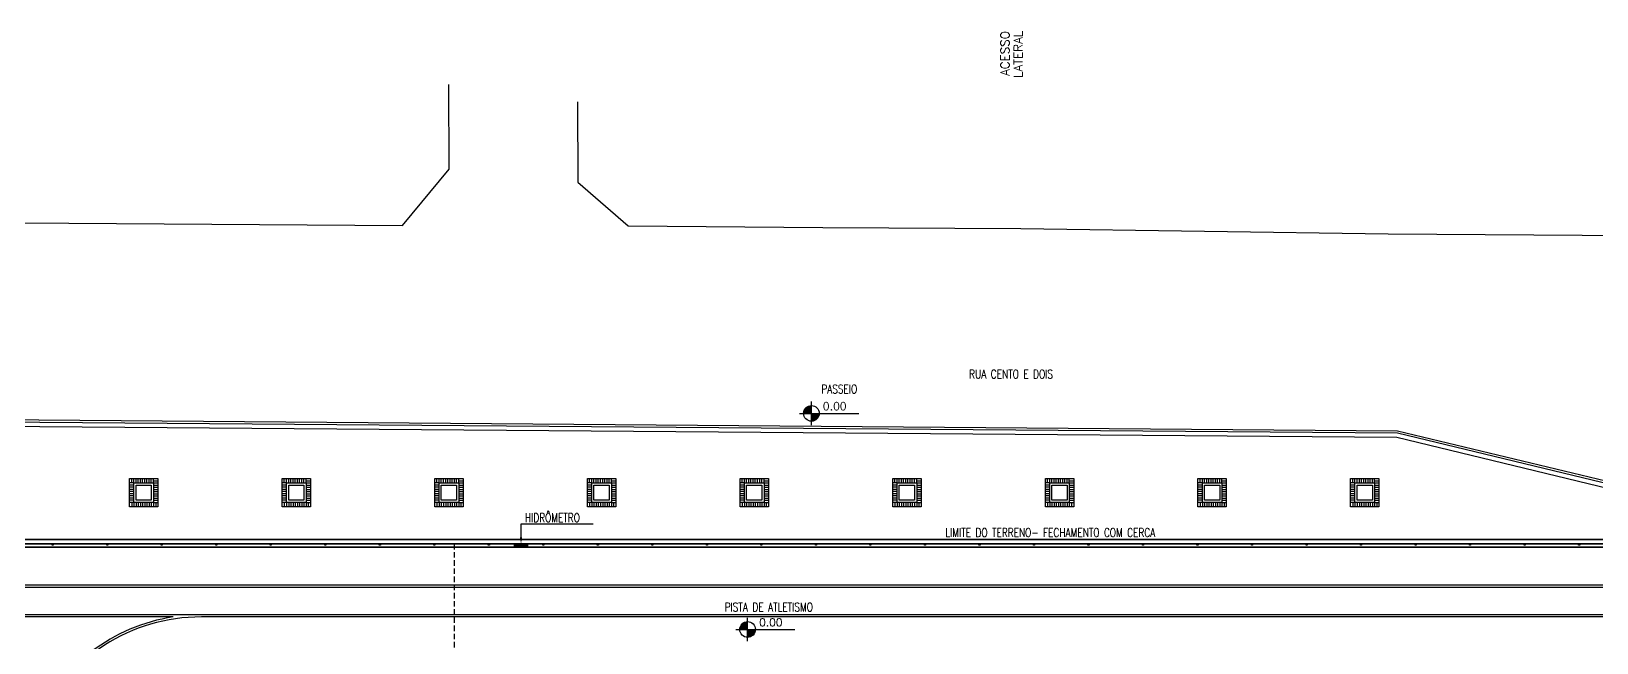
# Model space of a CAD drawing. Header units: inches. Extents: x 542650 to 544515, y 9574150 to 9574595.
# Drawn here: x 542768.4 to 542840.2, y 9574260.1 to 9574288.1 of the extents above; entities that cross this region are included whole.
import ezdxf
from ezdxf.enums import TextEntityAlignment as Align

# ---------------------------------------------------------------- set-up
doc = ezdxf.new("R2010")
doc.units = ezdxf.units.IN
doc.header["$MEASUREMENT"] = 0
doc.linetypes.add('CONTINUO', pattern=[0])
doc.linetypes.add('HIDDEN', pattern=[0.375, 0.25, -0.125])
doc.layers.add('I-ARQ', color=8, linetype='Continuous')
doc.layers.add('I-NORMO_ARQ', color=8, linetype='Continuous')
doc.styles.add('ROMANS', font='romans', dxfattribs={"height": 0.2})

msp = doc.modelspace()

# ---------------------------------------------------------------- hatches: boundary and pattern name
at = {"layer": 'I-ARQ'}
h = msp.add_hatch(color=256, dxfattribs=at)
h.paths.add_polyline_path([(542804.54, 9574270.621), (542804.18, 9574270.621), (542804.18, 9574270.261, 0.414214)])
h.paths.add_polyline_path([(542804.18, 9574270.981, 0.414214), (542803.82, 9574270.621), (542804.18, 9574270.621)])
h = msp.add_hatch(color=256, dxfattribs=at)
h.paths.add_polyline_path([(542801.612, 9574260.708), (542801.252, 9574260.708), (542801.252, 9574260.348, 0.414214)])
h.paths.add_polyline_path([(542801.252, 9574261.068, 0.414214), (542800.892, 9574260.708), (542801.252, 9574260.708)])

# ---------------------------------------------------------------- linework, layer by layer
at = {"layer": 'I-ARQ', "linetype": 'CONTINUO'}
for p, q in [((542787.566, 9574281.819), (542787.545, 9574285.708)), ((542793.445, 9574284.912), (542793.465, 9574281.233)), ((542785.432, 9574279.244), (542787.566, 9574281.819)), ((542793.465, 9574281.233), (542795.779, 9574279.22)), ((542767.946, 9574279.359), (542785.432, 9574279.244)), ((542795.779, 9574279.22), (542804.698, 9574279.145)), ((542804.698, 9574279.145), (542813.787, 9574279.109)), ((542813.787, 9574279.109), (542830.622, 9574278.856)), ((542830.622, 9574278.856), (542874.465, 9574278.576)), ((542831.052, 9574269.724), (542843.753, 9574266.659)), ((542831.064, 9574269.824), (542843.765, 9574266.759)), ((542831.027, 9574269.525), (542843.729, 9574266.459))]:
    msp.add_line(p, q, dxfattribs=at)
at = {"layer": 'I-ARQ'}
for p, q in [((542804.18, 9574270.081), (542804.18, 9574271.161)), ((542754.857, 9574270.327), (542831.052, 9574269.724)), ((542754.941, 9574270.427), (542831.064, 9574269.824)), ((542803.64, 9574270.621), (542806.353, 9574270.621)), ((542754.688, 9574270.129), (542831.027, 9574269.525)), ((542772.907, 9574266.333), (542772.907, 9574267.633)), ((542772.907, 9574267.633), (542774.207, 9574267.633)), ((542773.107, 9574267.433), (542772.907, 9574267.433)), ((542773.107, 9574267.433), (542772.907, 9574267.433)), ((542773.007, 9574267.433), (542773.007, 9574267.633)), ((542773.107, 9574267.433), (542773.107, 9574267.633)), ((542773.107, 9574267.433), (542773.107, 9574267.633)), ((542773.107, 9574266.533), (542773.107, 9574267.433)), ((542773.107, 9574267.433), (542774.007, 9574267.433)), ((542773.207, 9574267.433), (542773.207, 9574267.633)), ((542773.307, 9574267.433), (542773.307, 9574267.633)), ((542773.407, 9574267.433), (542773.407, 9574267.633)), ((542773.507, 9574267.433), (542773.507, 9574267.633)), ((542773.607, 9574267.433), (542773.607, 9574267.633)), ((542773.707, 9574267.433), (542773.707, 9574267.633)), ((542773.807, 9574267.433), (542773.807, 9574267.633)), ((542773.907, 9574267.433), (542773.907, 9574267.633)), ((542774.007, 9574267.433), (542774.007, 9574267.633)), ((542774.007, 9574267.433), (542774.007, 9574267.633)), ((542774.007, 9574267.533), (542774.207, 9574267.533)), ((542774.007, 9574267.433), (542774.207, 9574267.433)), ((542774.007, 9574267.433), (542774.207, 9574267.433)), ((542774.007, 9574267.433), (542774.007, 9574266.533)), ((542774.207, 9574267.633), (542774.207, 9574266.333)), ((542779.907, 9574266.333), (542779.907, 9574267.633)), ((542779.907, 9574267.633), (542781.207, 9574267.633)), ((542780.107, 9574267.433), (542779.907, 9574267.433)), ((542780.107, 9574267.433), (542779.907, 9574267.433)), ((542780.007, 9574267.433), (542780.007, 9574267.633)), ((542780.107, 9574267.433), (542780.107, 9574267.633)), ((542780.107, 9574267.433), (542780.107, 9574267.633)), ((542780.107, 9574266.533), (542780.107, 9574267.433)), ((542780.107, 9574267.433), (542781.007, 9574267.433)), ((542780.207, 9574267.433), (542780.207, 9574267.633)), ((542780.307, 9574267.433), (542780.307, 9574267.633)), ((542780.407, 9574267.433), (542780.407, 9574267.633)), ((542780.507, 9574267.433), (542780.507, 9574267.633)), ((542780.607, 9574267.433), (542780.607, 9574267.633)), ((542780.707, 9574267.433), (542780.707, 9574267.633)), ((542780.807, 9574267.433), (542780.807, 9574267.633)), ((542780.907, 9574267.433), (542780.907, 9574267.633)), ((542781.007, 9574267.433), (542781.007, 9574267.633)), ((542781.007, 9574267.433), (542781.007, 9574267.633)), ((542781.007, 9574267.533), (542781.207, 9574267.533)), ((542781.007, 9574267.433), (542781.207, 9574267.433)), ((542781.007, 9574267.433), (542781.207, 9574267.433)), ((542781.007, 9574267.433), (542781.007, 9574266.533)), ((542781.207, 9574267.633), (542781.207, 9574266.333)), ((542786.907, 9574266.333), (542786.907, 9574267.633)), ((542786.907, 9574267.633), (542788.207, 9574267.633)), ((542787.107, 9574267.433), (542786.907, 9574267.433)), ((542787.107, 9574267.433), (542786.907, 9574267.433)), ((542787.007, 9574267.433), (542787.007, 9574267.633)), ((542787.107, 9574267.433), (542787.107, 9574267.633)), ((542787.107, 9574267.433), (542787.107, 9574267.633)), ((542787.107, 9574266.533), (542787.107, 9574267.433)), ((542787.107, 9574267.433), (542788.007, 9574267.433)), ((542787.207, 9574267.433), (542787.207, 9574267.633)), ((542787.307, 9574267.433), (542787.307, 9574267.633)), ((542787.407, 9574267.433), (542787.407, 9574267.633)), ((542787.507, 9574267.433), (542787.507, 9574267.633)), ((542787.607, 9574267.433), (542787.607, 9574267.633)), ((542787.707, 9574267.433), (542787.707, 9574267.633)), ((542787.807, 9574267.433), (542787.807, 9574267.633)), ((542787.907, 9574267.433), (542787.907, 9574267.633)), ((542788.007, 9574267.433), (542788.007, 9574267.633)), ((542788.007, 9574267.433), (542788.007, 9574267.633)), ((542788.007, 9574267.533), (542788.207, 9574267.533)), ((542788.007, 9574267.433), (542788.207, 9574267.433)), ((542788.007, 9574267.433), (542788.207, 9574267.433)), ((542788.007, 9574267.433), (542788.007, 9574266.533)), ((542788.207, 9574267.633), (542788.207, 9574266.333)), ((542793.907, 9574266.333), (542793.907, 9574267.633)), ((542793.907, 9574267.633), (542795.207, 9574267.633)), ((542794.107, 9574267.433), (542793.907, 9574267.433)), ((542794.107, 9574267.433), (542793.907, 9574267.433)), ((542794.007, 9574267.433), (542794.007, 9574267.633)), ((542794.107, 9574267.433), (542794.107, 9574267.633)), ((542794.107, 9574267.433), (542794.107, 9574267.633)), ((542794.107, 9574266.533), (542794.107, 9574267.433)), ((542794.107, 9574267.433), (542795.007, 9574267.433)), ((542794.207, 9574267.433), (542794.207, 9574267.633)), ((542794.307, 9574267.433), (542794.307, 9574267.633)), ((542794.407, 9574267.433), (542794.407, 9574267.633)), ((542794.507, 9574267.433), (542794.507, 9574267.633)), ((542794.607, 9574267.433), (542794.607, 9574267.633)), ((542794.707, 9574267.433), (542794.707, 9574267.633)), ((542794.807, 9574267.433), (542794.807, 9574267.633)), ((542794.907, 9574267.433), (542794.907, 9574267.633)), ((542795.007, 9574267.433), (542795.007, 9574267.633)), ((542795.007, 9574267.433), (542795.007, 9574267.633)), ((542795.007, 9574267.533), (542795.207, 9574267.533)), ((542795.007, 9574267.433), (542795.207, 9574267.433)), ((542795.007, 9574267.433), (542795.207, 9574267.433)), ((542795.007, 9574267.433), (542795.007, 9574266.533)), ((542795.207, 9574267.633), (542795.207, 9574266.333)), ((542800.907, 9574266.333), (542800.907, 9574267.633)), ((542800.907, 9574267.633), (542802.207, 9574267.633)), ((542801.107, 9574267.433), (542800.907, 9574267.433)), ((542801.107, 9574267.433), (542800.907, 9574267.433)), ((542801.007, 9574267.433), (542801.007, 9574267.633)), ((542801.107, 9574267.433), (542801.107, 9574267.633)), ((542801.107, 9574267.433), (542801.107, 9574267.633)), ((542801.107, 9574266.533), (542801.107, 9574267.433)), ((542801.107, 9574267.433), (542802.007, 9574267.433)), ((542801.207, 9574267.433), (542801.207, 9574267.633)), ((542801.307, 9574267.433), (542801.307, 9574267.633)), ((542801.407, 9574267.433), (542801.407, 9574267.633)), ((542801.507, 9574267.433), (542801.507, 9574267.633)), ((542801.607, 9574267.433), (542801.607, 9574267.633)), ((542801.707, 9574267.433), (542801.707, 9574267.633)), ((542801.807, 9574267.433), (542801.807, 9574267.633)), ((542801.907, 9574267.433), (542801.907, 9574267.633)), ((542802.007, 9574267.433), (542802.007, 9574267.633)), ((542802.007, 9574267.433), (542802.007, 9574267.633)), ((542802.007, 9574267.533), (542802.207, 9574267.533)), ((542802.007, 9574267.433), (542802.207, 9574267.433)), ((542802.007, 9574267.433), (542802.207, 9574267.433)), ((542802.007, 9574267.433), (542802.007, 9574266.533)), ((542802.207, 9574267.633), (542802.207, 9574266.333)), ((542807.907, 9574266.333), (542807.907, 9574267.633)), ((542807.907, 9574267.633), (542809.207, 9574267.633)), ((542808.107, 9574267.433), (542807.907, 9574267.433)), ((542808.107, 9574267.433), (542807.907, 9574267.433)), ((542808.007, 9574267.433), (542808.007, 9574267.633)), ((542808.107, 9574267.433), (542808.107, 9574267.633)), ((542808.107, 9574267.433), (542808.107, 9574267.633)), ((542808.107, 9574266.533), (542808.107, 9574267.433)), ((542808.107, 9574267.433), (542809.007, 9574267.433)), ((542808.207, 9574267.433), (542808.207, 9574267.633)), ((542808.307, 9574267.433), (542808.307, 9574267.633)), ((542808.407, 9574267.433), (542808.407, 9574267.633)), ((542808.507, 9574267.433), (542808.507, 9574267.633)), ((542808.607, 9574267.433), (542808.607, 9574267.633)), ((542808.707, 9574267.433), (542808.707, 9574267.633)), ((542808.807, 9574267.433), (542808.807, 9574267.633)), ((542808.907, 9574267.433), (542808.907, 9574267.633)), ((542809.007, 9574267.433), (542809.007, 9574267.633)), ((542809.007, 9574267.433), (542809.007, 9574267.633)), ((542809.007, 9574267.533), (542809.207, 9574267.533)), ((542809.007, 9574267.433), (542809.207, 9574267.433)), ((542809.007, 9574267.433), (542809.207, 9574267.433)), ((542809.007, 9574267.433), (542809.007, 9574266.533)), ((542809.207, 9574267.633), (542809.207, 9574266.333)), ((542814.907, 9574266.333), (542814.907, 9574267.633)), ((542814.907, 9574267.633), (542816.207, 9574267.633)), ((542815.107, 9574267.433), (542814.907, 9574267.433)), ((542815.107, 9574267.433), (542814.907, 9574267.433)), ((542815.007, 9574267.433), (542815.007, 9574267.633)), ((542815.107, 9574267.433), (542815.107, 9574267.633)), ((542815.107, 9574267.433), (542815.107, 9574267.633)), ((542815.107, 9574266.533), (542815.107, 9574267.433)), ((542815.107, 9574267.433), (542816.007, 9574267.433)), ((542815.207, 9574267.433), (542815.207, 9574267.633)), ((542815.307, 9574267.433), (542815.307, 9574267.633)), ((542815.407, 9574267.433), (542815.407, 9574267.633)), ((542815.507, 9574267.433), (542815.507, 9574267.633)), ((542815.607, 9574267.433), (542815.607, 9574267.633)), ((542815.707, 9574267.433), (542815.707, 9574267.633)), ((542815.807, 9574267.433), (542815.807, 9574267.633)), ((542815.907, 9574267.433), (542815.907, 9574267.633)), ((542816.007, 9574267.433), (542816.007, 9574267.633)), ((542816.007, 9574267.433), (542816.007, 9574267.633)), ((542816.007, 9574267.533), (542816.207, 9574267.533)), ((542816.007, 9574267.433), (542816.207, 9574267.433)), ((542816.007, 9574267.433), (542816.207, 9574267.433)), ((542816.007, 9574267.433), (542816.007, 9574266.533)), ((542816.207, 9574267.633), (542816.207, 9574266.333)), ((542821.907, 9574266.333), (542821.907, 9574267.633)), ((542821.907, 9574267.633), (542823.207, 9574267.633)), ((542822.107, 9574267.433), (542821.907, 9574267.433)), ((542822.107, 9574267.433), (542821.907, 9574267.433)), ((542822.007, 9574267.433), (542822.007, 9574267.633)), ((542822.107, 9574267.433), (542822.107, 9574267.633)), ((542822.107, 9574267.433), (542822.107, 9574267.633)), ((542822.107, 9574266.533), (542822.107, 9574267.433)), ((542822.107, 9574267.433), (542823.007, 9574267.433)), ((542822.207, 9574267.433), (542822.207, 9574267.633)), ((542822.307, 9574267.433), (542822.307, 9574267.633)), ((542822.407, 9574267.433), (542822.407, 9574267.633)), ((542822.507, 9574267.433), (542822.507, 9574267.633)), ((542822.607, 9574267.433), (542822.607, 9574267.633)), ((542822.707, 9574267.433), (542822.707, 9574267.633)), ((542822.807, 9574267.433), (542822.807, 9574267.633)), ((542822.907, 9574267.433), (542822.907, 9574267.633)), ((542823.007, 9574267.433), (542823.007, 9574267.633)), ((542823.007, 9574267.433), (542823.007, 9574267.633)), ((542823.007, 9574267.533), (542823.207, 9574267.533)), ((542823.007, 9574267.433), (542823.207, 9574267.433)), ((542823.007, 9574267.433), (542823.207, 9574267.433)), ((542823.007, 9574267.433), (542823.007, 9574266.533)), ((542823.207, 9574267.633), (542823.207, 9574266.333)), ((542828.907, 9574266.333), (542828.907, 9574267.633)), ((542828.907, 9574267.633), (542830.207, 9574267.633)), ((542829.107, 9574267.433), (542828.907, 9574267.433)), ((542829.107, 9574267.433), (542828.907, 9574267.433)), ((542829.007, 9574267.433), (542829.007, 9574267.633)), ((542829.107, 9574267.433), (542829.107, 9574267.633)), ((542829.107, 9574267.433), (542829.107, 9574267.633)), ((542829.107, 9574266.533), (542829.107, 9574267.433)), ((542829.107, 9574267.433), (542830.007, 9574267.433)), ((542829.207, 9574267.433), (542829.207, 9574267.633)), ((542829.307, 9574267.433), (542829.307, 9574267.633)), ((542829.407, 9574267.433), (542829.407, 9574267.633)), ((542829.507, 9574267.433), (542829.507, 9574267.633)), ((542829.607, 9574267.433), (542829.607, 9574267.633)), ((542829.707, 9574267.433), (542829.707, 9574267.633)), ((542829.807, 9574267.433), (542829.807, 9574267.633)), ((542829.907, 9574267.433), (542829.907, 9574267.633)), ((542830.007, 9574267.433), (542830.007, 9574267.633)), ((542830.007, 9574267.433), (542830.007, 9574267.633)), ((542830.007, 9574267.533), (542830.207, 9574267.533)), ((542830.007, 9574267.433), (542830.207, 9574267.433)), ((542830.007, 9574267.433), (542830.207, 9574267.433)), ((542830.007, 9574267.433), (542830.007, 9574266.533)), ((542830.207, 9574267.633), (542830.207, 9574266.333)), ((542773.107, 9574267.333), (542772.907, 9574267.333)), ((542773.107, 9574267.233), (542772.907, 9574267.233)), ((542773.107, 9574267.133), (542772.907, 9574267.133)), ((542773.107, 9574267.033), (542772.907, 9574267.033)), ((542773.107, 9574266.933), (542772.907, 9574266.933)), ((542773.107, 9574266.833), (542772.907, 9574266.833)), ((542773.107, 9574266.733), (542772.907, 9574266.733)), ((542773.207, 9574266.633), (542773.207, 9574267.333)), ((542773.207, 9574267.333), (542773.907, 9574267.333)), ((542773.907, 9574267.333), (542773.907, 9574266.633)), ((542774.007, 9574267.333), (542774.207, 9574267.333)), ((542774.007, 9574267.233), (542774.207, 9574267.233)), ((542774.007, 9574267.133), (542774.207, 9574267.133)), ((542774.007, 9574267.033), (542774.207, 9574267.033)), ((542774.007, 9574266.933), (542774.207, 9574266.933)), ((542774.007, 9574266.833), (542774.207, 9574266.833)), ((542774.007, 9574266.733), (542774.207, 9574266.733)), ((542780.107, 9574267.333), (542779.907, 9574267.333)), ((542780.107, 9574267.233), (542779.907, 9574267.233)), ((542780.107, 9574267.133), (542779.907, 9574267.133)), ((542780.107, 9574267.033), (542779.907, 9574267.033)), ((542780.107, 9574266.933), (542779.907, 9574266.933)), ((542780.107, 9574266.833), (542779.907, 9574266.833)), ((542780.107, 9574266.733), (542779.907, 9574266.733)), ((542780.207, 9574266.633), (542780.207, 9574267.333)), ((542780.207, 9574267.333), (542780.907, 9574267.333)), ((542780.907, 9574267.333), (542780.907, 9574266.633)), ((542781.007, 9574267.333), (542781.207, 9574267.333)), ((542781.007, 9574267.233), (542781.207, 9574267.233)), ((542781.007, 9574267.133), (542781.207, 9574267.133)), ((542781.007, 9574267.033), (542781.207, 9574267.033)), ((542781.007, 9574266.933), (542781.207, 9574266.933)), ((542781.007, 9574266.833), (542781.207, 9574266.833)), ((542781.007, 9574266.733), (542781.207, 9574266.733)), ((542787.107, 9574267.333), (542786.907, 9574267.333)), ((542787.107, 9574267.233), (542786.907, 9574267.233)), ((542787.107, 9574267.133), (542786.907, 9574267.133)), ((542787.107, 9574267.033), (542786.907, 9574267.033)), ((542787.107, 9574266.933), (542786.907, 9574266.933)), ((542787.107, 9574266.833), (542786.907, 9574266.833)), ((542787.107, 9574266.733), (542786.907, 9574266.733)), ((542787.207, 9574266.633), (542787.207, 9574267.333)), ((542787.207, 9574267.333), (542787.907, 9574267.333)), ((542787.907, 9574267.333), (542787.907, 9574266.633)), ((542788.007, 9574267.333), (542788.207, 9574267.333)), ((542788.007, 9574267.233), (542788.207, 9574267.233)), ((542788.007, 9574267.133), (542788.207, 9574267.133)), ((542788.007, 9574267.033), (542788.207, 9574267.033)), ((542788.007, 9574266.933), (542788.207, 9574266.933)), ((542788.007, 9574266.833), (542788.207, 9574266.833)), ((542788.007, 9574266.733), (542788.207, 9574266.733)), ((542794.107, 9574267.333), (542793.907, 9574267.333)), ((542794.107, 9574267.233), (542793.907, 9574267.233)), ((542794.107, 9574267.133), (542793.907, 9574267.133)), ((542794.107, 9574267.033), (542793.907, 9574267.033)), ((542794.107, 9574266.933), (542793.907, 9574266.933)), ((542794.107, 9574266.833), (542793.907, 9574266.833)), ((542794.107, 9574266.733), (542793.907, 9574266.733)), ((542794.207, 9574266.633), (542794.207, 9574267.333)), ((542794.207, 9574267.333), (542794.907, 9574267.333)), ((542794.907, 9574267.333), (542794.907, 9574266.633)), ((542795.007, 9574267.333), (542795.207, 9574267.333)), ((542795.007, 9574267.233), (542795.207, 9574267.233)), ((542795.007, 9574267.133), (542795.207, 9574267.133)), ((542795.007, 9574267.033), (542795.207, 9574267.033)), ((542795.007, 9574266.933), (542795.207, 9574266.933)), ((542795.007, 9574266.833), (542795.207, 9574266.833)), ((542795.007, 9574266.733), (542795.207, 9574266.733)), ((542801.107, 9574267.333), (542800.907, 9574267.333)), ((542801.107, 9574267.233), (542800.907, 9574267.233)), ((542801.107, 9574267.133), (542800.907, 9574267.133)), ((542801.107, 9574267.033), (542800.907, 9574267.033)), ((542801.107, 9574266.933), (542800.907, 9574266.933)), ((542801.107, 9574266.833), (542800.907, 9574266.833)), ((542801.107, 9574266.733), (542800.907, 9574266.733)), ((542801.207, 9574266.633), (542801.207, 9574267.333)), ((542801.207, 9574267.333), (542801.907, 9574267.333)), ((542801.907, 9574267.333), (542801.907, 9574266.633)), ((542802.007, 9574267.333), (542802.207, 9574267.333)), ((542802.007, 9574267.233), (542802.207, 9574267.233)), ((542802.007, 9574267.133), (542802.207, 9574267.133)), ((542802.007, 9574267.033), (542802.207, 9574267.033)), ((542802.007, 9574266.933), (542802.207, 9574266.933)), ((542802.007, 9574266.833), (542802.207, 9574266.833)), ((542802.007, 9574266.733), (542802.207, 9574266.733)), ((542808.107, 9574267.333), (542807.907, 9574267.333)), ((542808.107, 9574267.233), (542807.907, 9574267.233)), ((542808.107, 9574267.133), (542807.907, 9574267.133)), ((542808.107, 9574267.033), (542807.907, 9574267.033)), ((542808.107, 9574266.933), (542807.907, 9574266.933)), ((542808.107, 9574266.833), (542807.907, 9574266.833)), ((542808.107, 9574266.733), (542807.907, 9574266.733)), ((542808.207, 9574266.633), (542808.207, 9574267.333)), ((542808.207, 9574267.333), (542808.907, 9574267.333)), ((542808.907, 9574267.333), (542808.907, 9574266.633)), ((542809.007, 9574267.333), (542809.207, 9574267.333)), ((542809.007, 9574267.233), (542809.207, 9574267.233)), ((542809.007, 9574267.133), (542809.207, 9574267.133)), ((542809.007, 9574267.033), (542809.207, 9574267.033)), ((542809.007, 9574266.933), (542809.207, 9574266.933)), ((542809.007, 9574266.833), (542809.207, 9574266.833)), ((542809.007, 9574266.733), (542809.207, 9574266.733)), ((542815.107, 9574267.333), (542814.907, 9574267.333)), ((542815.107, 9574267.233), (542814.907, 9574267.233)), ((542815.107, 9574267.133), (542814.907, 9574267.133)), ((542815.107, 9574267.033), (542814.907, 9574267.033)), ((542815.107, 9574266.933), (542814.907, 9574266.933)), ((542815.107, 9574266.833), (542814.907, 9574266.833)), ((542815.107, 9574266.733), (542814.907, 9574266.733)), ((542815.207, 9574266.633), (542815.207, 9574267.333)), ((542815.207, 9574267.333), (542815.907, 9574267.333)), ((542815.907, 9574267.333), (542815.907, 9574266.633)), ((542816.007, 9574267.333), (542816.207, 9574267.333)), ((542816.007, 9574267.233), (542816.207, 9574267.233)), ((542816.007, 9574267.133), (542816.207, 9574267.133)), ((542816.007, 9574267.033), (542816.207, 9574267.033)), ((542816.007, 9574266.933), (542816.207, 9574266.933)), ((542816.007, 9574266.833), (542816.207, 9574266.833)), ((542816.007, 9574266.733), (542816.207, 9574266.733)), ((542822.107, 9574267.333), (542821.907, 9574267.333)), ((542822.107, 9574267.233), (542821.907, 9574267.233)), ((542822.107, 9574267.133), (542821.907, 9574267.133)), ((542822.107, 9574267.033), (542821.907, 9574267.033)), ((542822.107, 9574266.933), (542821.907, 9574266.933)), ((542822.107, 9574266.833), (542821.907, 9574266.833)), ((542822.107, 9574266.733), (542821.907, 9574266.733)), ((542822.207, 9574266.633), (542822.207, 9574267.333)), ((542822.207, 9574267.333), (542822.907, 9574267.333)), ((542822.907, 9574267.333), (542822.907, 9574266.633)), ((542823.007, 9574267.333), (542823.207, 9574267.333)), ((542823.007, 9574267.233), (542823.207, 9574267.233)), ((542823.007, 9574267.133), (542823.207, 9574267.133)), ((542823.007, 9574267.033), (542823.207, 9574267.033)), ((542823.007, 9574266.933), (542823.207, 9574266.933)), ((542823.007, 9574266.833), (542823.207, 9574266.833)), ((542823.007, 9574266.733), (542823.207, 9574266.733)), ((542829.107, 9574267.333), (542828.907, 9574267.333)), ((542829.107, 9574267.233), (542828.907, 9574267.233)), ((542829.107, 9574267.133), (542828.907, 9574267.133)), ((542829.107, 9574267.033), (542828.907, 9574267.033)), ((542829.107, 9574266.933), (542828.907, 9574266.933)), ((542829.107, 9574266.833), (542828.907, 9574266.833)), ((542829.107, 9574266.733), (542828.907, 9574266.733)), ((542829.207, 9574266.633), (542829.207, 9574267.333)), ((542829.207, 9574267.333), (542829.907, 9574267.333)), ((542829.907, 9574267.333), (542829.907, 9574266.633)), ((542830.007, 9574267.333), (542830.207, 9574267.333)), ((542830.007, 9574267.233), (542830.207, 9574267.233)), ((542830.007, 9574267.133), (542830.207, 9574267.133)), ((542830.007, 9574267.033), (542830.207, 9574267.033)), ((542830.007, 9574266.933), (542830.207, 9574266.933)), ((542830.007, 9574266.833), (542830.207, 9574266.833)), ((542830.007, 9574266.733), (542830.207, 9574266.733)), ((542773.107, 9574266.633), (542772.907, 9574266.633)), ((542773.107, 9574266.533), (542772.907, 9574266.533)), ((542773.107, 9574266.533), (542772.907, 9574266.533)), ((542774.207, 9574266.333), (542772.907, 9574266.333)), ((542773.007, 9574266.533), (542773.007, 9574266.333)), ((542773.107, 9574266.533), (542773.107, 9574266.333)), ((542773.107, 9574266.533), (542773.107, 9574266.333)), ((542774.007, 9574266.533), (542773.107, 9574266.533)), ((542773.907, 9574266.633), (542773.207, 9574266.633)), ((542773.207, 9574266.533), (542773.207, 9574266.333)), ((542773.307, 9574266.533), (542773.307, 9574266.333)), ((542773.407, 9574266.533), (542773.407, 9574266.333)), ((542773.507, 9574266.533), (542773.507, 9574266.333)), ((542773.607, 9574266.533), (542773.607, 9574266.333)), ((542773.707, 9574266.533), (542773.707, 9574266.333)), ((542773.807, 9574266.533), (542773.807, 9574266.333)), ((542773.907, 9574266.533), (542773.907, 9574266.333)), ((542774.007, 9574266.633), (542774.207, 9574266.633)), ((542774.007, 9574266.533), (542774.007, 9574266.333)), ((542774.007, 9574266.533), (542774.007, 9574266.333)), ((542774.007, 9574266.533), (542774.207, 9574266.533)), ((542774.007, 9574266.533), (542774.207, 9574266.533)), ((542774.107, 9574266.533), (542774.107, 9574266.333)), ((542780.107, 9574266.633), (542779.907, 9574266.633)), ((542780.107, 9574266.533), (542779.907, 9574266.533)), ((542780.107, 9574266.533), (542779.907, 9574266.533)), ((542781.207, 9574266.333), (542779.907, 9574266.333)), ((542780.007, 9574266.533), (542780.007, 9574266.333)), ((542780.107, 9574266.533), (542780.107, 9574266.333)), ((542780.107, 9574266.533), (542780.107, 9574266.333)), ((542781.007, 9574266.533), (542780.107, 9574266.533)), ((542780.907, 9574266.633), (542780.207, 9574266.633)), ((542780.207, 9574266.533), (542780.207, 9574266.333)), ((542780.307, 9574266.533), (542780.307, 9574266.333)), ((542780.407, 9574266.533), (542780.407, 9574266.333)), ((542780.507, 9574266.533), (542780.507, 9574266.333)), ((542780.607, 9574266.533), (542780.607, 9574266.333)), ((542780.707, 9574266.533), (542780.707, 9574266.333)), ((542780.807, 9574266.533), (542780.807, 9574266.333)), ((542780.907, 9574266.533), (542780.907, 9574266.333)), ((542781.007, 9574266.633), (542781.207, 9574266.633)), ((542781.007, 9574266.533), (542781.007, 9574266.333)), ((542781.007, 9574266.533), (542781.007, 9574266.333)), ((542781.007, 9574266.533), (542781.207, 9574266.533)), ((542781.007, 9574266.533), (542781.207, 9574266.533)), ((542781.107, 9574266.533), (542781.107, 9574266.333)), ((542787.107, 9574266.633), (542786.907, 9574266.633)), ((542787.107, 9574266.533), (542786.907, 9574266.533)), ((542787.107, 9574266.533), (542786.907, 9574266.533)), ((542788.207, 9574266.333), (542786.907, 9574266.333)), ((542787.007, 9574266.533), (542787.007, 9574266.333)), ((542787.107, 9574266.533), (542787.107, 9574266.333)), ((542787.107, 9574266.533), (542787.107, 9574266.333)), ((542788.007, 9574266.533), (542787.107, 9574266.533)), ((542787.907, 9574266.633), (542787.207, 9574266.633)), ((542787.207, 9574266.533), (542787.207, 9574266.333)), ((542787.307, 9574266.533), (542787.307, 9574266.333)), ((542787.407, 9574266.533), (542787.407, 9574266.333)), ((542787.507, 9574266.533), (542787.507, 9574266.333)), ((542787.607, 9574266.533), (542787.607, 9574266.333)), ((542787.707, 9574266.533), (542787.707, 9574266.333)), ((542787.807, 9574266.533), (542787.807, 9574266.333)), ((542787.907, 9574266.533), (542787.907, 9574266.333)), ((542788.007, 9574266.633), (542788.207, 9574266.633)), ((542788.007, 9574266.533), (542788.007, 9574266.333)), ((542788.007, 9574266.533), (542788.007, 9574266.333)), ((542788.007, 9574266.533), (542788.207, 9574266.533)), ((542788.007, 9574266.533), (542788.207, 9574266.533)), ((542788.107, 9574266.533), (542788.107, 9574266.333)), ((542794.107, 9574266.633), (542793.907, 9574266.633)), ((542794.107, 9574266.533), (542793.907, 9574266.533)), ((542794.107, 9574266.533), (542793.907, 9574266.533)), ((542795.207, 9574266.333), (542793.907, 9574266.333)), ((542794.007, 9574266.533), (542794.007, 9574266.333)), ((542794.107, 9574266.533), (542794.107, 9574266.333)), ((542794.107, 9574266.533), (542794.107, 9574266.333)), ((542795.007, 9574266.533), (542794.107, 9574266.533)), ((542794.907, 9574266.633), (542794.207, 9574266.633)), ((542794.207, 9574266.533), (542794.207, 9574266.333)), ((542794.307, 9574266.533), (542794.307, 9574266.333)), ((542794.407, 9574266.533), (542794.407, 9574266.333)), ((542794.507, 9574266.533), (542794.507, 9574266.333)), ((542794.607, 9574266.533), (542794.607, 9574266.333)), ((542794.707, 9574266.533), (542794.707, 9574266.333)), ((542794.807, 9574266.533), (542794.807, 9574266.333)), ((542794.907, 9574266.533), (542794.907, 9574266.333)), ((542795.007, 9574266.633), (542795.207, 9574266.633)), ((542795.007, 9574266.533), (542795.007, 9574266.333)), ((542795.007, 9574266.533), (542795.007, 9574266.333)), ((542795.007, 9574266.533), (542795.207, 9574266.533)), ((542795.007, 9574266.533), (542795.207, 9574266.533)), ((542795.107, 9574266.533), (542795.107, 9574266.333)), ((542801.107, 9574266.633), (542800.907, 9574266.633)), ((542801.107, 9574266.533), (542800.907, 9574266.533)), ((542801.107, 9574266.533), (542800.907, 9574266.533)), ((542802.207, 9574266.333), (542800.907, 9574266.333)), ((542801.007, 9574266.533), (542801.007, 9574266.333)), ((542801.107, 9574266.533), (542801.107, 9574266.333)), ((542801.107, 9574266.533), (542801.107, 9574266.333)), ((542802.007, 9574266.533), (542801.107, 9574266.533)), ((542801.907, 9574266.633), (542801.207, 9574266.633)), ((542801.207, 9574266.533), (542801.207, 9574266.333)), ((542801.307, 9574266.533), (542801.307, 9574266.333)), ((542801.407, 9574266.533), (542801.407, 9574266.333)), ((542801.507, 9574266.533), (542801.507, 9574266.333)), ((542801.607, 9574266.533), (542801.607, 9574266.333)), ((542801.707, 9574266.533), (542801.707, 9574266.333)), ((542801.807, 9574266.533), (542801.807, 9574266.333)), ((542801.907, 9574266.533), (542801.907, 9574266.333)), ((542802.007, 9574266.633), (542802.207, 9574266.633)), ((542802.007, 9574266.533), (542802.007, 9574266.333)), ((542802.007, 9574266.533), (542802.007, 9574266.333)), ((542802.007, 9574266.533), (542802.207, 9574266.533)), ((542802.007, 9574266.533), (542802.207, 9574266.533)), ((542802.107, 9574266.533), (542802.107, 9574266.333)), ((542808.107, 9574266.633), (542807.907, 9574266.633)), ((542808.107, 9574266.533), (542807.907, 9574266.533)), ((542808.107, 9574266.533), (542807.907, 9574266.533)), ((542809.207, 9574266.333), (542807.907, 9574266.333)), ((542808.007, 9574266.533), (542808.007, 9574266.333)), ((542808.107, 9574266.533), (542808.107, 9574266.333)), ((542808.107, 9574266.533), (542808.107, 9574266.333)), ((542809.007, 9574266.533), (542808.107, 9574266.533)), ((542808.907, 9574266.633), (542808.207, 9574266.633)), ((542808.207, 9574266.533), (542808.207, 9574266.333)), ((542808.307, 9574266.533), (542808.307, 9574266.333)), ((542808.407, 9574266.533), (542808.407, 9574266.333)), ((542808.507, 9574266.533), (542808.507, 9574266.333)), ((542808.607, 9574266.533), (542808.607, 9574266.333)), ((542808.707, 9574266.533), (542808.707, 9574266.333)), ((542808.807, 9574266.533), (542808.807, 9574266.333)), ((542808.907, 9574266.533), (542808.907, 9574266.333)), ((542809.007, 9574266.633), (542809.207, 9574266.633)), ((542809.007, 9574266.533), (542809.007, 9574266.333)), ((542809.007, 9574266.533), (542809.007, 9574266.333)), ((542809.007, 9574266.533), (542809.207, 9574266.533)), ((542809.007, 9574266.533), (542809.207, 9574266.533)), ((542809.107, 9574266.533), (542809.107, 9574266.333)), ((542815.107, 9574266.633), (542814.907, 9574266.633)), ((542815.107, 9574266.533), (542814.907, 9574266.533)), ((542815.107, 9574266.533), (542814.907, 9574266.533)), ((542816.207, 9574266.333), (542814.907, 9574266.333)), ((542815.007, 9574266.533), (542815.007, 9574266.333)), ((542815.107, 9574266.533), (542815.107, 9574266.333)), ((542815.107, 9574266.533), (542815.107, 9574266.333)), ((542816.007, 9574266.533), (542815.107, 9574266.533)), ((542815.907, 9574266.633), (542815.207, 9574266.633)), ((542815.207, 9574266.533), (542815.207, 9574266.333)), ((542815.307, 9574266.533), (542815.307, 9574266.333)), ((542815.407, 9574266.533), (542815.407, 9574266.333)), ((542815.507, 9574266.533), (542815.507, 9574266.333)), ((542815.607, 9574266.533), (542815.607, 9574266.333)), ((542815.707, 9574266.533), (542815.707, 9574266.333)), ((542815.807, 9574266.533), (542815.807, 9574266.333)), ((542815.907, 9574266.533), (542815.907, 9574266.333)), ((542816.007, 9574266.633), (542816.207, 9574266.633)), ((542816.007, 9574266.533), (542816.007, 9574266.333)), ((542816.007, 9574266.533), (542816.007, 9574266.333)), ((542816.007, 9574266.533), (542816.207, 9574266.533)), ((542816.007, 9574266.533), (542816.207, 9574266.533)), ((542816.107, 9574266.533), (542816.107, 9574266.333)), ((542822.107, 9574266.633), (542821.907, 9574266.633)), ((542822.107, 9574266.533), (542821.907, 9574266.533)), ((542822.107, 9574266.533), (542821.907, 9574266.533)), ((542823.207, 9574266.333), (542821.907, 9574266.333)), ((542822.007, 9574266.533), (542822.007, 9574266.333)), ((542822.107, 9574266.533), (542822.107, 9574266.333)), ((542822.107, 9574266.533), (542822.107, 9574266.333)), ((542823.007, 9574266.533), (542822.107, 9574266.533)), ((542822.907, 9574266.633), (542822.207, 9574266.633)), ((542822.207, 9574266.533), (542822.207, 9574266.333)), ((542822.307, 9574266.533), (542822.307, 9574266.333)), ((542822.407, 9574266.533), (542822.407, 9574266.333)), ((542822.507, 9574266.533), (542822.507, 9574266.333)), ((542822.607, 9574266.533), (542822.607, 9574266.333)), ((542822.707, 9574266.533), (542822.707, 9574266.333)), ((542822.807, 9574266.533), (542822.807, 9574266.333)), ((542822.907, 9574266.533), (542822.907, 9574266.333)), ((542823.007, 9574266.633), (542823.207, 9574266.633)), ((542823.007, 9574266.533), (542823.007, 9574266.333)), ((542823.007, 9574266.533), (542823.007, 9574266.333)), ((542823.007, 9574266.533), (542823.207, 9574266.533)), ((542823.007, 9574266.533), (542823.207, 9574266.533)), ((542823.107, 9574266.533), (542823.107, 9574266.333)), ((542829.107, 9574266.633), (542828.907, 9574266.633)), ((542829.107, 9574266.533), (542828.907, 9574266.533)), ((542829.107, 9574266.533), (542828.907, 9574266.533)), ((542830.207, 9574266.333), (542828.907, 9574266.333)), ((542829.007, 9574266.533), (542829.007, 9574266.333)), ((542829.107, 9574266.533), (542829.107, 9574266.333)), ((542829.107, 9574266.533), (542829.107, 9574266.333)), ((542830.007, 9574266.533), (542829.107, 9574266.533)), ((542829.907, 9574266.633), (542829.207, 9574266.633)), ((542829.207, 9574266.533), (542829.207, 9574266.333)), ((542829.307, 9574266.533), (542829.307, 9574266.333)), ((542829.407, 9574266.533), (542829.407, 9574266.333)), ((542829.507, 9574266.533), (542829.507, 9574266.333)), ((542829.607, 9574266.533), (542829.607, 9574266.333)), ((542829.707, 9574266.533), (542829.707, 9574266.333)), ((542829.807, 9574266.533), (542829.807, 9574266.333)), ((542829.907, 9574266.533), (542829.907, 9574266.333)), ((542830.007, 9574266.633), (542830.207, 9574266.633)), ((542830.007, 9574266.533), (542830.007, 9574266.333)), ((542830.007, 9574266.533), (542830.007, 9574266.333)), ((542830.007, 9574266.533), (542830.207, 9574266.533)), ((542830.007, 9574266.533), (542830.207, 9574266.533)), ((542830.107, 9574266.533), (542830.107, 9574266.333)), ((542790.862, 9574264.933), (542790.862, 9574265.548)), ((542790.862, 9574265.548), (542794.164, 9574265.548)), ((542765.578, 9574264.833), (542892.379, 9574264.833)), ((542892.586, 9574264.633), (542765.578, 9574264.633)), ((542892.586, 9574264.633), (542765.578, 9574264.633)), ((542765.578, 9574264.633), (542892.586, 9574264.633)), ((542892.379, 9574264.833), (542765.661, 9574264.833)), ((542769.361, 9574264.633), (542769.411, 9574264.633)), ((542769.361, 9574264.573), (542769.361, 9574264.633)), ((542769.411, 9574264.573), (542769.361, 9574264.573)), ((542769.411, 9574264.633), (542769.411, 9574264.573)), ((542771.861, 9574264.633), (542771.911, 9574264.633)), ((542771.861, 9574264.573), (542771.861, 9574264.633)), ((542771.911, 9574264.573), (542771.861, 9574264.573)), ((542771.911, 9574264.633), (542771.911, 9574264.573)), ((542774.361, 9574264.633), (542774.411, 9574264.633)), ((542774.361, 9574264.573), (542774.361, 9574264.633)), ((542774.411, 9574264.573), (542774.361, 9574264.573)), ((542774.411, 9574264.633), (542774.411, 9574264.573)), ((542776.861, 9574264.633), (542776.911, 9574264.633)), ((542776.861, 9574264.573), (542776.861, 9574264.633)), ((542776.911, 9574264.573), (542776.861, 9574264.573)), ((542776.911, 9574264.633), (542776.911, 9574264.573)), ((542779.361, 9574264.633), (542779.411, 9574264.633)), ((542779.361, 9574264.573), (542779.361, 9574264.633)), ((542779.411, 9574264.573), (542779.361, 9574264.573)), ((542779.411, 9574264.633), (542779.411, 9574264.573)), ((542781.861, 9574264.633), (542781.911, 9574264.633)), ((542781.861, 9574264.573), (542781.861, 9574264.633)), ((542781.911, 9574264.573), (542781.861, 9574264.573)), ((542781.911, 9574264.633), (542781.911, 9574264.573)), ((542784.361, 9574264.633), (542784.411, 9574264.633)), ((542784.361, 9574264.573), (542784.361, 9574264.633)), ((542784.411, 9574264.573), (542784.361, 9574264.573)), ((542784.411, 9574264.633), (542784.411, 9574264.573)), ((542786.861, 9574264.633), (542786.911, 9574264.633)), ((542786.861, 9574264.573), (542786.861, 9574264.633)), ((542786.911, 9574264.573), (542786.861, 9574264.573)), ((542786.911, 9574264.633), (542786.911, 9574264.573)), ((542789.361, 9574264.633), (542789.411, 9574264.633)), ((542789.361, 9574264.573), (542789.361, 9574264.633)), ((542789.411, 9574264.573), (542789.361, 9574264.573)), ((542789.411, 9574264.633), (542789.411, 9574264.573)), ((542790.562, 9574264.483), (542790.562, 9574264.633)), ((542790.562, 9574264.633), (542791.162, 9574264.633)), ((542790.562, 9574264.633), (542790.712, 9574264.483)), ((542790.562, 9574264.605), (542790.684, 9574264.483)), ((542790.562, 9574264.577), (542790.656, 9574264.483)), ((542790.562, 9574264.549), (542790.627, 9574264.483)), ((542790.591, 9574264.633), (542790.741, 9574264.483)), ((542790.619, 9574264.633), (542790.769, 9574264.483)), ((542790.647, 9574264.633), (542790.797, 9574264.483)), ((542790.675, 9574264.633), (542790.825, 9574264.483)), ((542790.704, 9574264.633), (542790.854, 9574264.483)), ((542790.732, 9574264.633), (542790.882, 9574264.483)), ((542790.76, 9574264.633), (542790.91, 9574264.483)), ((542790.789, 9574264.633), (542790.939, 9574264.483)), ((542790.817, 9574264.633), (542790.967, 9574264.483)), ((542790.845, 9574264.633), (542790.995, 9574264.483)), ((542790.873, 9574264.633), (542791.023, 9574264.483)), ((542790.902, 9574264.633), (542791.052, 9574264.483)), ((542790.93, 9574264.633), (542791.08, 9574264.483)), ((542790.958, 9574264.633), (542791.108, 9574264.483)), ((542790.987, 9574264.633), (542791.137, 9574264.483)), ((542791.015, 9574264.633), (542791.162, 9574264.486)), ((542791.043, 9574264.633), (542791.162, 9574264.514)), ((542791.071, 9574264.633), (542791.162, 9574264.543)), ((542791.1, 9574264.633), (542791.162, 9574264.571)), ((542791.128, 9574264.633), (542791.162, 9574264.599)), ((542791.156, 9574264.633), (542791.162, 9574264.627)), ((542791.162, 9574264.633), (542791.162, 9574264.483)), ((542791.861, 9574264.633), (542791.911, 9574264.633)), ((542791.861, 9574264.573), (542791.861, 9574264.633)), ((542791.911, 9574264.573), (542791.861, 9574264.573)), ((542791.911, 9574264.633), (542791.911, 9574264.573)), ((542794.361, 9574264.633), (542794.411, 9574264.633)), ((542794.361, 9574264.573), (542794.361, 9574264.633)), ((542794.411, 9574264.573), (542794.361, 9574264.573)), ((542794.411, 9574264.633), (542794.411, 9574264.573)), ((542796.861, 9574264.633), (542796.911, 9574264.633)), ((542796.861, 9574264.573), (542796.861, 9574264.633)), ((542796.911, 9574264.573), (542796.861, 9574264.573)), ((542796.911, 9574264.633), (542796.911, 9574264.573)), ((542799.361, 9574264.633), (542799.411, 9574264.633)), ((542799.361, 9574264.573), (542799.361, 9574264.633)), ((542799.411, 9574264.573), (542799.361, 9574264.573)), ((542799.411, 9574264.633), (542799.411, 9574264.573)), ((542801.861, 9574264.633), (542801.911, 9574264.633)), ((542801.861, 9574264.573), (542801.861, 9574264.633)), ((542801.911, 9574264.573), (542801.861, 9574264.573)), ((542801.911, 9574264.633), (542801.911, 9574264.573)), ((542804.361, 9574264.633), (542804.411, 9574264.633)), ((542804.361, 9574264.573), (542804.361, 9574264.633)), ((542804.411, 9574264.573), (542804.361, 9574264.573)), ((542804.411, 9574264.633), (542804.411, 9574264.573)), ((542806.861, 9574264.633), (542806.911, 9574264.633)), ((542806.861, 9574264.573), (542806.861, 9574264.633)), ((542806.911, 9574264.573), (542806.861, 9574264.573)), ((542806.911, 9574264.633), (542806.911, 9574264.573)), ((542809.361, 9574264.633), (542809.411, 9574264.633)), ((542809.361, 9574264.573), (542809.361, 9574264.633)), ((542809.411, 9574264.573), (542809.361, 9574264.573)), ((542809.411, 9574264.633), (542809.411, 9574264.573)), ((542811.861, 9574264.633), (542811.911, 9574264.633)), ((542811.861, 9574264.573), (542811.861, 9574264.633)), ((542811.911, 9574264.573), (542811.861, 9574264.573)), ((542811.911, 9574264.633), (542811.911, 9574264.573)), ((542814.361, 9574264.633), (542814.411, 9574264.633)), ((542814.361, 9574264.573), (542814.361, 9574264.633)), ((542814.411, 9574264.573), (542814.361, 9574264.573)), ((542814.411, 9574264.633), (542814.411, 9574264.573)), ((542816.861, 9574264.633), (542816.911, 9574264.633)), ((542816.861, 9574264.573), (542816.861, 9574264.633)), ((542816.911, 9574264.573), (542816.861, 9574264.573)), ((542816.911, 9574264.633), (542816.911, 9574264.573)), ((542819.361, 9574264.633), (542819.411, 9574264.633)), ((542819.361, 9574264.573), (542819.361, 9574264.633)), ((542819.411, 9574264.573), (542819.361, 9574264.573)), ((542819.411, 9574264.633), (542819.411, 9574264.573)), ((542821.861, 9574264.633), (542821.911, 9574264.633)), ((542821.861, 9574264.573), (542821.861, 9574264.633)), ((542821.911, 9574264.573), (542821.861, 9574264.573)), ((542821.911, 9574264.633), (542821.911, 9574264.573)), ((542824.361, 9574264.633), (542824.411, 9574264.633)), ((542824.361, 9574264.573), (542824.361, 9574264.633)), ((542824.411, 9574264.573), (542824.361, 9574264.573)), ((542824.411, 9574264.633), (542824.411, 9574264.573)), ((542826.861, 9574264.633), (542826.911, 9574264.633)), ((542826.861, 9574264.573), (542826.861, 9574264.633)), ((542826.911, 9574264.573), (542826.861, 9574264.573)), ((542826.911, 9574264.633), (542826.911, 9574264.573)), ((542829.361, 9574264.633), (542829.411, 9574264.633)), ((542829.361, 9574264.573), (542829.361, 9574264.633)), ((542829.411, 9574264.573), (542829.361, 9574264.573)), ((542829.411, 9574264.633), (542829.411, 9574264.573)), ((542831.861, 9574264.633), (542831.911, 9574264.633)), ((542831.861, 9574264.573), (542831.861, 9574264.633)), ((542831.911, 9574264.573), (542831.861, 9574264.573)), ((542831.911, 9574264.633), (542831.911, 9574264.573)), ((542834.361, 9574264.633), (542834.411, 9574264.633)), ((542834.361, 9574264.573), (542834.361, 9574264.633)), ((542834.411, 9574264.573), (542834.361, 9574264.573)), ((542834.411, 9574264.633), (542834.411, 9574264.573)), ((542836.861, 9574264.633), (542836.911, 9574264.633)), ((542836.861, 9574264.573), (542836.861, 9574264.633)), ((542836.911, 9574264.573), (542836.861, 9574264.573)), ((542836.911, 9574264.633), (542836.911, 9574264.573)), ((542839.361, 9574264.633), (542839.411, 9574264.633)), ((542839.361, 9574264.573), (542839.361, 9574264.633)), ((542839.411, 9574264.573), (542839.361, 9574264.573)), ((542839.411, 9574264.633), (542839.411, 9574264.573)), ((542892.441, 9574264.483), (542765.578, 9574264.483)), ((542765.578, 9574264.483), (542892.441, 9574264.483)), ((542790.562, 9574264.52), (542790.599, 9574264.483)), ((542790.562, 9574264.492), (542790.571, 9574264.483)), ((542791.162, 9574264.483), (542790.562, 9574264.483)), ((542864.317, 9574262.733), (542765.639, 9574262.733)), ((542864.317, 9574262.633), (542765.639, 9574262.633)), ((542864.348, 9574261.383), (542765.639, 9574261.383)), ((542774.914, 9574261.283), (542765.639, 9574261.283)), ((542864.423, 9574261.283), (542776.203, 9574261.283)), ((542801.252, 9574260.168), (542801.252, 9574261.248)), ((542800.712, 9574260.708), (542803.425, 9574260.708))]:
    msp.add_line(p, q, dxfattribs=at)
at = {"layer": 'I-ARQ', "linetype": 'HIDDEN'}
msp.add_line((542787.816, 9574251.633), (542787.816, 9574264.633), dxfattribs=at)
at = {"layer": 'I-ARQ'}
for centre in [(542804.18, 9574270.621), (542801.252, 9574260.708)]:
    msp.add_circle(centre, 0.36, dxfattribs=at)
for centre, radius, start, end in [((542765.578, 9574257.933), 4.8, 89.2534, 325.05453), ((542765.578, 9574257.933), 4.7, 89.2534, 335.23205), ((542765.578, 9574257.933), 3.45, 88.98449, 335.23255), ((542765.578, 9574257.933), 3.35, 88.98449, 335.23255), ((542776.202, 9574253.033), 8.35, 98.87727, 155.24093), ((542776.202, 9574253.033), 8.25, 89.99808, 155.24093)]:
    msp.add_arc(centre, radius, start, end, dxfattribs=at)
msp.add_solid([(542790.912, 9574264.933), (542790.862, 9574264.633), (542790.812, 9574264.933)], dxfattribs=at)

# ---------------------------------------------------------------- texts
at = {"layer": 'I-ARQ', "style": 'ROMANS', "width": 1}
for p in [(542804.707, 9574270.77), (542801.779, 9574260.856)]:
    msp.add_attdef('0.00', p, '', height=0.36, dxfattribs=at)
at = {"layer": 'I-NORMO_ARQ', "style": 'ROMANS'}
for s, p in [('ACESSO', (542813.258, 9574286.1)), ('LATERAL', (542813.858, 9574286.005))]:
    msp.add_text(s, height=0.4, rotation=90, dxfattribs=at).set_placement(p)
at = {"layer": 'I-NORMO_ARQ', "style": 'ROMANS', "width": 0.75}
for s, p in [('RUA CENTO E DOIS', (542811.415, 9574272.223, -836)), ('HIDRÔMETRO', (542791.042, 9574265.637))]:
    msp.add_text(s, height=0.4, dxfattribs=at).set_placement(p)
for s, p in [('PASSEIO', (542805.456, 9574271.737)), ('LIMITE DO TERRENO- FECHAMENTO COM CERCA', (542815.132, 9574265.152)), ('PISTA DE ATLETISMO', (542802.224, 9574261.734))]:
    msp.add_text(s, height=0.4, dxfattribs=at).set_placement(p, align=Align.MIDDLE_CENTER)

doc.saveas('drawing.dxf')
